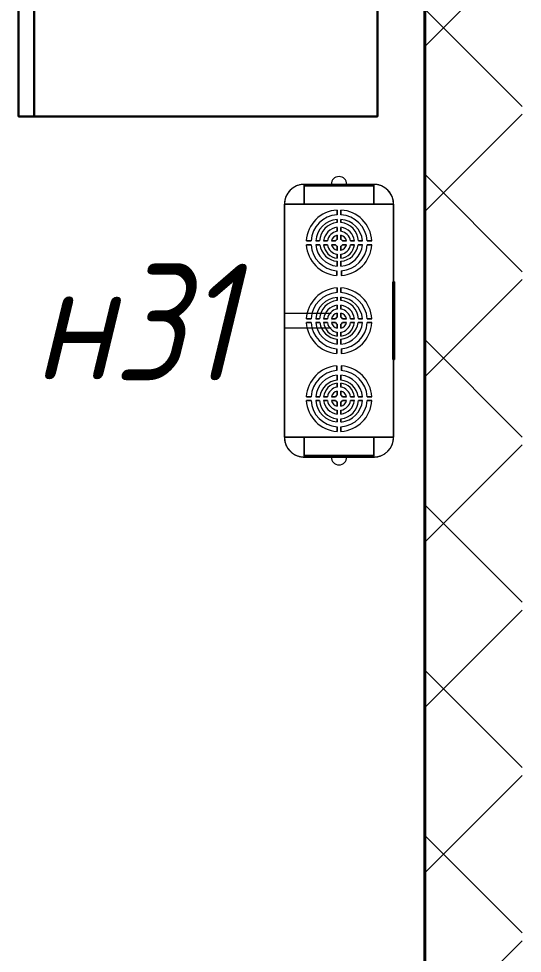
# Model space of a CAD drawing. Header units: millimetres. Extents: x -32954 to 151739, y -65671 to 56243.
# Drawn here: x -9454 to -8808, y -24951 to -23751 of the extents above; entities that cross this region are included whole.
import ezdxf

# ---------------------------------------------------------------- set-up
doc = ezdxf.new("R2010")
doc.units = ezdxf.units.MM
for name, color, linetype, lineweight in [('M-EQPM', 7, 'Continuous', 9), ('M-EQPM-IDEN', 7, 'Continuous', 9), ('Стены разрез', 7, 'Continuous', 40), ('ТХ_оборудование', 6, 'Continuous', 30)]:
    doc.layers.add(name, color=color, linetype=linetype, lineweight=lineweight)
doc.styles.add('GOST Common_I', font='GOST_Common Italic.ttf', dxfattribs={"width": 0.9, "height": 150})

# ---------------------------------------------------------------- blocks, each defined once
blk = doc.blocks.new('Н05-Н31_Бактерицидный облучатель_Дезар-3_5 - Н31_Дезар-5-8000921-О_ТХ_01')
at = {"layer": 'M-EQPM'}
for p, q in [((-44.6, 173), (-44.6, 175)), ((-44.6, 175), (-44.6, 149.6)), ((44.6, 175), (-44.6, 175)), ((44.6, 175), (-44.6, 175)), ((-44.6, 149.6), (-44.6, 175)), ((-44.6, 175), (-44.6, 173)), ((-44.6, 175), (44.6, 175)), ((-44.6, 149.6), (-44.6, 175)), ((-44.6, 175), (-44.6, 149.6)), ((-44.6, 173), (-44.6, 175)), ((-44.6, 175), (-44.6, 173)), ((44.6, 175), (-44.6, 175)), ((-44.6, 175), (44.6, 175)), ((-44.6, 173), (-44.6, 175)), ((-44.6, 175), (-44.6, 173)), ((-44.6, 149.6), (-44.6, 175)), ((-44.6, 175), (-44.6, 149.6)), ((-44.6, 149.6), (-44.6, 173)), ((44.6, 173), (-44.6, 173)), ((44.6, 173), (-44.6, 173)), ((-44.6, 173), (-44.6, 149.6)), ((-44.6, 173), (44.6, 173)), ((-44.6, 173), (44.6, 173)), ((44.6, 173), (-44.6, 173)), ((-44.6, 173), (44.6, 173)), ((-44.6, 173), (44.6, 173)), ((44.6, 173), (-44.6, 173)), ((-10, 175), (10, 175)), ((10, 175), (-10, 175)), ((-10, 175), (10, 175)), ((10, 175), (-10, 175)), ((-10, 175), (10, 175)), ((10, 175), (-10, 175)), ((44.6, 149.6), (44.6, 175)), ((44.6, 175), (44.6, 173)), ((44.6, 173), (44.6, 175)), ((44.6, 175), (44.6, 149.6)), ((44.6, 149.6), (44.6, 175)), ((44.6, 175), (44.6, 149.6)), ((44.6, 175), (44.6, 173)), ((44.6, 173), (44.6, 175)), ((44.6, 175), (44.6, 173)), ((44.6, 173), (44.6, 175)), ((44.6, 149.6), (44.6, 175)), ((44.6, 175), (44.6, 149.6)), ((44.6, 173), (44.6, 149.6)), ((44.6, 149.6), (44.6, 173)), ((-44.6, 149.6), (-70, 149.6)), ((-70, 149.6), (-44.6, 149.6)), ((-70, 149.6), (-70, -149.6)), ((-70, -149.6), (-70, 149.6)), ((-70, 149.6), (-70, -149.6)), ((70, 149.6), (-70, 149.6)), ((-70, 149.6), (-44.6, 149.6)), ((-70, 149.6), (-70, -149.6)), ((-44.6, 149.6), (-70, 149.6)), ((-70, 149.6), (-44.6, 149.6)), ((-44.6, 149.6), (-70, 149.6)), ((-70, 149.6), (70, 149.6)), ((-70, -149.6), (-70, 149.6)), ((44.6, 149.6), (-44.6, 149.6)), ((-44.6, 149.6), (44.6, 149.6)), ((44.6, 149.6), (-44.6, 149.6)), ((-44.6, 149.6), (44.6, 149.6)), ((-44.6, 149.6), (44.6, 149.6)), ((44.6, 149.6), (-44.6, 149.6)), ((44.6, 149.6), (70, 149.6)), ((70, 149.6), (44.6, 149.6)), ((44.6, 149.6), (70, 149.6)), ((44.6, 149.6), (70, 149.6)), ((70, 149.6), (44.6, 149.6)), ((70, 149.6), (44.6, 149.6)), ((70, -149.6), (70, 149.6)), ((70, 149.6), (70, -149.6)), ((70, -149.6), (70, 149.6)), ((70, 149.6), (70, -149.6)), ((70, -149.6), (70, 149.6)), ((-2.5, 142), (-2.5, 136)), ((-2.5, 136), (-2.5, 142)), ((-2.5, 136), (-2.5, 142)), ((-2.5, 142), (-2.5, 136)), ((2.5, 136), (2.5, 142)), ((2.5, 142), (2.5, 136)), ((2.5, 142), (2.5, 136)), ((2.5, 136), (2.5, 142)), ((-2.5, 130), (-2.5, 126)), ((-2.5, 126), (-2.5, 130)), ((-2.5, 126), (-2.5, 130)), ((-2.5, 130), (-2.5, 126)), ((2.5, 126), (2.5, 130)), ((2.5, 130), (2.5, 126)), ((2.5, 130), (2.5, 126)), ((2.5, 126), (2.5, 130)), ((-2.5, 119.8), (-2.5, 114.8)), ((-2.5, 114.8), (-2.5, 119.8)), ((-2.5, 114.8), (-2.5, 119.8)), ((-2.5, 119.8), (-2.5, 114.8)), ((-2.5, 109.7), (-2.5, 104.3)), ((-2.5, 104.3), (-2.5, 109.7)), ((-2.5, 104.3), (-2.5, 109.7)), ((-2.5, 109.7), (-2.5, 104.3)), ((2.5, 114.8), (2.5, 119.8)), ((2.5, 119.8), (2.5, 114.8)), ((2.5, 119.8), (2.5, 114.8)), ((2.5, 114.8), (2.5, 119.8)), ((2.5, 104.3), (2.5, 109.7)), ((2.5, 109.7), (2.5, 104.3)), ((2.5, 109.7), (2.5, 104.3)), ((2.5, 104.3), (2.5, 109.7)), ((-35.9, 102.5), (-41.9, 102.5)), ((-41.9, 102.5), (-35.9, 102.5)), ((-41.9, 102.5), (-35.9, 102.5)), ((-35.9, 102.5), (-41.9, 102.5)), ((-41.9, 97.5), (-35.9, 97.5)), ((-35.9, 97.5), (-41.9, 97.5)), ((-35.9, 97.5), (-41.9, 97.5)), ((-41.9, 97.5), (-35.9, 97.5)), ((-25, 102.5), (-29.9, 102.5)), ((-29.9, 102.5), (-25, 102.5)), ((-29.9, 102.5), (-25, 102.5)), ((-25, 102.5), (-29.9, 102.5)), ((-29.9, 97.5), (-24.7, 97.5)), ((-24.7, 97.5), (-29.9, 97.5)), ((-24.7, 97.5), (-29.9, 97.5)), ((-29.9, 97.5), (-24.7, 97.5)), ((-14.8, 102.5), (-19.8, 102.5)), ((-19.8, 102.5), (-14.8, 102.5)), ((-19.8, 102.5), (-14.8, 102.5)), ((-14.8, 102.5), (-19.8, 102.5)), ((-19.8, 97.5), (-14.8, 97.5)), ((-14.8, 97.5), (-19.8, 97.5)), ((-14.8, 97.5), (-19.8, 97.5)), ((-19.8, 97.5), (-14.8, 97.5)), ((-4.3, 102.5), (-9.7, 102.5)), ((-9.7, 102.5), (-4.3, 102.5)), ((-9.7, 102.5), (-4.3, 102.5)), ((-4.3, 102.5), (-9.7, 102.5)), ((-9.7, 97.5), (-4.3, 97.5)), ((-4.3, 97.5), (-9.7, 97.5)), ((-4.3, 97.5), (-9.7, 97.5)), ((-9.7, 97.5), (-4.3, 97.5)), ((9.7, 102.5), (4.3, 102.5)), ((4.3, 102.5), (9.7, 102.5)), ((4.3, 102.5), (9.7, 102.5)), ((9.7, 102.5), (4.3, 102.5)), ((4.3, 97.5), (9.7, 97.5)), ((9.7, 97.5), (4.3, 97.5)), ((9.7, 97.5), (4.3, 97.5)), ((4.3, 97.5), (9.7, 97.5)), ((19.8, 102.5), (14.8, 102.5)), ((14.8, 102.5), (19.8, 102.5)), ((14.8, 102.5), (19.8, 102.5)), ((19.8, 102.5), (14.8, 102.5)), ((14.8, 97.5), (19.8, 97.5)), ((19.8, 97.5), (14.8, 97.5)), ((19.8, 97.5), (14.8, 97.5)), ((14.8, 97.5), (19.8, 97.5)), ((24.7, 97.5), (30.1, 97.5)), ((30.1, 97.5), (24.7, 97.5)), ((30.1, 97.5), (24.7, 97.5)), ((24.7, 97.5), (30.1, 97.5)), ((30.1, 102.5), (25, 102.5)), ((25, 102.5), (30.1, 102.5)), ((25, 102.5), (30.1, 102.5)), ((30.1, 102.5), (25, 102.5)), ((42.1, 102.5), (36.1, 102.5)), ((36.1, 102.5), (42.1, 102.5)), ((36.1, 102.5), (42.1, 102.5)), ((42.1, 102.5), (36.1, 102.5)), ((36.1, 97.5), (42.1, 97.5)), ((42.1, 97.5), (36.1, 97.5)), ((42.1, 97.5), (36.1, 97.5)), ((36.1, 97.5), (42.1, 97.5)), ((-2.5, 95.7), (-2.5, 90.3)), ((-2.5, 90.3), (-2.5, 95.7)), ((-2.5, 90.3), (-2.5, 95.7)), ((-2.5, 95.7), (-2.5, 90.3)), ((-2.5, 85.2), (-2.5, 80.2)), ((-2.5, 80.2), (-2.5, 85.2)), ((-2.5, 80.2), (-2.5, 85.2)), ((-2.5, 85.2), (-2.5, 80.2)), ((2.5, 90.3), (2.5, 95.7)), ((2.5, 95.7), (2.5, 90.3)), ((2.5, 95.7), (2.5, 90.3)), ((2.5, 90.3), (2.5, 95.7)), ((2.5, 80.2), (2.5, 85.2)), ((2.5, 85.2), (2.5, 80.2)), ((2.5, 85.2), (2.5, 80.2)), ((2.5, 80.2), (2.5, 85.2)), ((-2.5, 76.3), (-2.5, 70)), ((-2.5, 70), (-2.5, 76.3)), ((-2.5, 70), (-2.5, 76.3)), ((-2.5, 76.3), (-2.5, 70)), ((2.5, 70), (2.5, 76.3)), ((2.5, 76.3), (2.5, 70)), ((2.5, 76.3), (2.5, 70)), ((2.5, 70), (2.5, 76.3)), ((-3, 64.1), (-3, 58)), ((-3, 58), (-3, 64.1)), ((-3, 58), (-3, 64.1)), ((-3, 64.1), (-3, 58)), ((3, 58), (3, 64)), ((3, 64), (3, 58)), ((3, 64), (3, 58)), ((3, 58), (3, 64)), ((71, 50), (69, 50)), ((69, 50), (69, -50)), ((69, -50), (69, 50)), ((71, 50), (71, -50)), ((71, -50), (71, 50)), ((-2.5, 42), (-2.5, 36)), ((-2.5, 36), (-2.5, 42)), ((-2.5, 36), (-2.5, 42)), ((-2.5, 42), (-2.5, 36)), ((2.5, 36), (2.5, 42)), ((2.5, 42), (2.5, 36)), ((2.5, 42), (2.5, 36)), ((2.5, 36), (2.5, 42)), ((-2.5, 30), (-2.5, 26)), ((-2.5, 26), (-2.5, 30)), ((-2.5, 26), (-2.5, 30)), ((-2.5, 30), (-2.5, 26)), ((2.5, 26), (2.5, 30)), ((2.5, 30), (2.5, 26)), ((2.5, 30), (2.5, 26)), ((2.5, 26), (2.5, 30)), ((-2.5, 19.8), (-2.5, 14.8)), ((-2.5, 14.8), (-2.5, 19.8)), ((-2.5, 14.8), (-2.5, 19.8)), ((-2.5, 19.8), (-2.5, 14.8)), ((2.5, 14.8), (2.5, 19.8)), ((2.5, 19.8), (2.5, 14.8)), ((2.5, 19.8), (2.5, 14.8)), ((2.5, 14.8), (2.5, 19.8)), ((69, 17.5), (69, -17.5)), ((69, -17.5), (69, 17.5)), ((71, 17.5), (69, 17.5)), ((69, 17.5), (71, 17.5)), ((69, 17.5), (69, -17.5)), ((69, -17.5), (69, 17.5)), ((71, 17.5), (69, 17.5)), ((69, 17.5), (71, 17.5)), ((71, 17.5), (71, -17.5)), ((71, -17.5), (71, 17.5)), ((71, 17.5), (71, -17.5)), ((71, -17.5), (71, 17.5)), ((-10, 9.3), (-70, 9.3)), ((-70, 0), (-70, 0)), ((-70, 0), (-70, 0)), ((-35.9, 2.5), (-41.9, 2.5)), ((-41.9, 2.5), (-35.9, 2.5)), ((-41.9, 2.5), (-35.9, 2.5)), ((-35.9, 2.5), (-41.9, 2.5)), ((-25, 2.5), (-29.9, 2.5)), ((-29.9, 2.5), (-25, 2.5)), ((-29.9, 2.5), (-25, 2.5)), ((-25, 2.5), (-29.9, 2.5)), ((-14.8, 2.5), (-19.8, 2.5)), ((-19.8, 2.5), (-14.8, 2.5)), ((-19.8, 2.5), (-14.8, 2.5)), ((-14.8, 2.5), (-19.8, 2.5)), ((-10, 0), (-10, 0)), ((-10, 0), (-10, 0)), ((-4.3, 2.5), (-9.7, 2.5)), ((-9.7, 2.5), (-4.3, 2.5)), ((-9.7, 2.5), (-4.3, 2.5)), ((-4.3, 2.5), (-9.7, 2.5)), ((-2.5, 9.7), (-2.5, 4.3)), ((-2.5, 4.3), (-2.5, 9.7)), ((-2.5, 4.3), (-2.5, 9.7)), ((-2.5, 9.7), (-2.5, 4.3)), ((2.5, 4.3), (2.5, 9.7)), ((2.5, 9.7), (2.5, 4.3)), ((2.5, 9.7), (2.5, 4.3)), ((2.5, 4.3), (2.5, 9.7)), ((9.7, 2.5), (4.3, 2.5)), ((4.3, 2.5), (9.7, 2.5)), ((4.3, 2.5), (9.7, 2.5)), ((9.7, 2.5), (4.3, 2.5)), ((19.8, 2.5), (14.8, 2.5)), ((14.8, 2.5), (19.8, 2.5)), ((14.8, 2.5), (19.8, 2.5)), ((19.8, 2.5), (14.8, 2.5)), ((30.1, 2.5), (25, 2.5)), ((25, 2.5), (30.1, 2.5)), ((25, 2.5), (30.1, 2.5)), ((30.1, 2.5), (25, 2.5)), ((42.1, 2.5), (36.1, 2.5)), ((36.1, 2.5), (42.1, 2.5)), ((36.1, 2.5), (42.1, 2.5)), ((42.1, 2.5), (36.1, 2.5)), ((-70, -9.3), (-10, -9.3)), ((-41.9, -2.5), (-35.9, -2.5)), ((-35.9, -2.5), (-41.9, -2.5)), ((-35.9, -2.5), (-41.9, -2.5)), ((-41.9, -2.5), (-35.9, -2.5)), ((-29.9, -2.5), (-24.7, -2.5)), ((-24.7, -2.5), (-29.9, -2.5)), ((-24.7, -2.5), (-29.9, -2.5)), ((-29.9, -2.5), (-24.7, -2.5)), ((-19.8, -2.5), (-14.8, -2.5)), ((-14.8, -2.5), (-19.8, -2.5)), ((-14.8, -2.5), (-19.8, -2.5)), ((-19.8, -2.5), (-14.8, -2.5)), ((-9.7, -2.5), (-4.3, -2.5)), ((-4.3, -2.5), (-9.7, -2.5)), ((-4.3, -2.5), (-9.7, -2.5)), ((-9.7, -2.5), (-4.3, -2.5)), ((-2.5, -4.3), (-2.5, -9.7)), ((-2.5, -9.7), (-2.5, -4.3)), ((-2.5, -9.7), (-2.5, -4.3)), ((-2.5, -4.3), (-2.5, -9.7)), ((2.5, -9.7), (2.5, -4.3)), ((2.5, -4.3), (2.5, -9.7)), ((2.5, -4.3), (2.5, -9.7)), ((2.5, -9.7), (2.5, -4.3)), ((4.3, -2.5), (9.7, -2.5)), ((9.7, -2.5), (4.3, -2.5)), ((9.7, -2.5), (4.3, -2.5)), ((4.3, -2.5), (9.7, -2.5)), ((14.8, -2.5), (19.8, -2.5)), ((19.8, -2.5), (14.8, -2.5)), ((19.8, -2.5), (14.8, -2.5)), ((14.8, -2.5), (19.8, -2.5)), ((24.7, -2.5), (30.1, -2.5)), ((30.1, -2.5), (24.7, -2.5)), ((30.1, -2.5), (24.7, -2.5)), ((24.7, -2.5), (30.1, -2.5)), ((36.1, -2.5), (42.1, -2.5)), ((42.1, -2.5), (36.1, -2.5)), ((42.1, -2.5), (36.1, -2.5)), ((36.1, -2.5), (42.1, -2.5)), ((-2.5, -14.8), (-2.5, -19.8)), ((-2.5, -19.8), (-2.5, -14.8)), ((-2.5, -19.8), (-2.5, -14.8)), ((-2.5, -14.8), (-2.5, -19.8)), ((-2.5, -23.7), (-2.5, -30)), ((-2.5, -30), (-2.5, -23.7)), ((-2.5, -30), (-2.5, -23.7)), ((-2.5, -23.7), (-2.5, -30)), ((2.5, -19.8), (2.5, -14.8)), ((2.5, -14.8), (2.5, -19.8)), ((2.5, -14.8), (2.5, -19.8)), ((2.5, -19.8), (2.5, -14.8)), ((2.5, -30), (2.5, -23.7)), ((2.5, -23.7), (2.5, -30)), ((2.5, -23.7), (2.5, -30)), ((2.5, -30), (2.5, -23.7)), ((69, -17.5), (71, -17.5)), ((69, -17.5), (71, -17.5)), ((69, -17.5), (71, -17.5)), ((69, -17.5), (71, -17.5)), ((-3, -35.9), (-3, -42)), ((-3, -42), (-3, -35.9)), ((-3, -42), (-3, -35.9)), ((-3, -35.9), (-3, -42)), ((3, -42), (3, -36)), ((3, -36), (3, -42)), ((3, -36), (3, -42)), ((3, -42), (3, -36)), ((-3, -58), (-3, -64.1)), ((-3, -64.1), (-3, -58)), ((-3, -64.1), (-3, -58)), ((-3, -58), (-3, -64.1)), ((3, -64), (3, -58)), ((3, -58), (3, -64)), ((3, -58), (3, -64)), ((3, -64), (3, -58)), ((69, -50), (71, -50)), ((-2.5, -70), (-2.5, -76.3)), ((-2.5, -76.3), (-2.5, -70)), ((-2.5, -76.3), (-2.5, -70)), ((-2.5, -70), (-2.5, -76.3)), ((2.5, -76.3), (2.5, -70)), ((2.5, -70), (2.5, -76.3)), ((2.5, -70), (2.5, -76.3)), ((2.5, -76.3), (2.5, -70)), ((-2.5, -80.2), (-2.5, -85.2)), ((-2.5, -85.2), (-2.5, -80.2)), ((-2.5, -85.2), (-2.5, -80.2)), ((-2.5, -80.2), (-2.5, -85.2)), ((2.5, -85.2), (2.5, -80.2)), ((2.5, -80.2), (2.5, -85.2)), ((2.5, -80.2), (2.5, -85.2)), ((2.5, -85.2), (2.5, -80.2)), ((-2.5, -90.3), (-2.5, -95.7)), ((-2.5, -95.7), (-2.5, -90.3)), ((-2.5, -95.7), (-2.5, -90.3)), ((-2.5, -90.3), (-2.5, -95.7)), ((2.5, -95.7), (2.5, -90.3)), ((2.5, -90.3), (2.5, -95.7)), ((2.5, -90.3), (2.5, -95.7)), ((2.5, -95.7), (2.5, -90.3)), ((-35.9, -97.5), (-41.9, -97.5)), ((-41.9, -97.5), (-35.9, -97.5)), ((-41.9, -97.5), (-35.9, -97.5)), ((-35.9, -97.5), (-41.9, -97.5)), ((-41.9, -102.5), (-35.9, -102.5)), ((-35.9, -102.5), (-41.9, -102.5)), ((-35.9, -102.5), (-41.9, -102.5)), ((-41.9, -102.5), (-35.9, -102.5)), ((-24.7, -97.5), (-29.9, -97.5)), ((-29.9, -97.5), (-24.7, -97.5)), ((-29.9, -97.5), (-24.7, -97.5)), ((-24.7, -97.5), (-29.9, -97.5)), ((-29.9, -102.5), (-25, -102.5)), ((-25, -102.5), (-29.9, -102.5)), ((-25, -102.5), (-29.9, -102.5)), ((-29.9, -102.5), (-25, -102.5)), ((-14.8, -97.5), (-19.8, -97.5)), ((-19.8, -97.5), (-14.8, -97.5)), ((-19.8, -97.5), (-14.8, -97.5)), ((-14.8, -97.5), (-19.8, -97.5)), ((-19.8, -102.5), (-14.8, -102.5)), ((-14.8, -102.5), (-19.8, -102.5)), ((-14.8, -102.5), (-19.8, -102.5)), ((-19.8, -102.5), (-14.8, -102.5)), ((-4.3, -97.5), (-9.7, -97.5)), ((-9.7, -97.5), (-4.3, -97.5)), ((-9.7, -97.5), (-4.3, -97.5)), ((-4.3, -97.5), (-9.7, -97.5)), ((-9.7, -102.5), (-4.3, -102.5)), ((-4.3, -102.5), (-9.7, -102.5)), ((-4.3, -102.5), (-9.7, -102.5)), ((-9.7, -102.5), (-4.3, -102.5)), ((-2.5, -104.3), (-2.5, -109.7)), ((-2.5, -109.7), (-2.5, -104.3)), ((-2.5, -109.7), (-2.5, -104.3)), ((-2.5, -104.3), (-2.5, -109.7)), ((2.5, -109.7), (2.5, -104.3)), ((2.5, -104.3), (2.5, -109.7)), ((2.5, -104.3), (2.5, -109.7)), ((2.5, -109.7), (2.5, -104.3)), ((9.7, -97.5), (4.3, -97.5)), ((4.3, -97.5), (9.7, -97.5)), ((4.3, -97.5), (9.7, -97.5)), ((9.7, -97.5), (4.3, -97.5)), ((4.3, -102.5), (9.7, -102.5)), ((9.7, -102.5), (4.3, -102.5)), ((9.7, -102.5), (4.3, -102.5)), ((4.3, -102.5), (9.7, -102.5)), ((19.8, -97.5), (14.8, -97.5)), ((14.8, -97.5), (19.8, -97.5)), ((14.8, -97.5), (19.8, -97.5)), ((19.8, -97.5), (14.8, -97.5)), ((14.8, -102.5), (19.8, -102.5)), ((19.8, -102.5), (14.8, -102.5)), ((19.8, -102.5), (14.8, -102.5)), ((14.8, -102.5), (19.8, -102.5)), ((30.1, -97.5), (24.7, -97.5)), ((24.7, -97.5), (30.1, -97.5)), ((24.7, -97.5), (30.1, -97.5)), ((30.1, -97.5), (24.7, -97.5)), ((25, -102.5), (30.1, -102.5)), ((30.1, -102.5), (25, -102.5)), ((30.1, -102.5), (25, -102.5)), ((25, -102.5), (30.1, -102.5)), ((42.1, -97.5), (36.1, -97.5)), ((36.1, -97.5), (42.1, -97.5)), ((36.1, -97.5), (42.1, -97.5)), ((42.1, -97.5), (36.1, -97.5)), ((36.1, -102.5), (42.1, -102.5)), ((42.1, -102.5), (36.1, -102.5)), ((42.1, -102.5), (36.1, -102.5)), ((36.1, -102.5), (42.1, -102.5)), ((-2.5, -114.8), (-2.5, -119.8)), ((-2.5, -119.8), (-2.5, -114.8)), ((-2.5, -119.8), (-2.5, -114.8)), ((-2.5, -114.8), (-2.5, -119.8)), ((2.5, -119.8), (2.5, -114.8)), ((2.5, -114.8), (2.5, -119.8)), ((2.5, -114.8), (2.5, -119.8)), ((2.5, -119.8), (2.5, -114.8)), ((-2.5, -126), (-2.5, -130)), ((-2.5, -130), (-2.5, -126)), ((-2.5, -130), (-2.5, -126)), ((-2.5, -126), (-2.5, -130)), ((2.5, -130), (2.5, -126)), ((2.5, -126), (2.5, -130)), ((2.5, -126), (2.5, -130)), ((2.5, -130), (2.5, -126)), ((-2.5, -136), (-2.5, -142)), ((-2.5, -142), (-2.5, -136)), ((-2.5, -142), (-2.5, -136)), ((-2.5, -136), (-2.5, -142)), ((2.5, -142), (2.5, -136)), ((2.5, -136), (2.5, -142)), ((2.5, -136), (2.5, -142)), ((2.5, -142), (2.5, -136)), ((-44.6, -149.6), (-70, -149.6)), ((-70, -149.6), (-44.6, -149.6)), ((-44.6, -149.6), (-70, -149.6)), ((-70, -149.6), (70, -149.6)), ((70, -149.6), (-70, -149.6)), ((-70, -149.6), (-44.6, -149.6)), ((-44.6, -149.6), (-70, -149.6)), ((-70, -149.6), (-44.6, -149.6)), ((-44.6, -149.6), (-44.6, -173)), ((-44.6, -175), (-44.6, -149.6)), ((44.6, -149.6), (-44.6, -149.6)), ((-44.6, -149.6), (44.6, -149.6)), ((-44.6, -149.6), (-44.6, -175)), ((-44.6, -175), (-44.6, -149.6)), ((-44.6, -149.6), (-44.6, -175)), ((-44.6, -173), (-44.6, -149.6)), ((44.6, -149.6), (-44.6, -149.6)), ((-44.6, -149.6), (44.6, -149.6)), ((44.6, -149.6), (-44.6, -149.6)), ((-44.6, -149.6), (44.6, -149.6)), ((-44.6, -149.6), (-44.6, -175)), ((-44.6, -175), (-44.6, -149.6)), ((44.6, -149.6), (44.6, -175)), ((44.6, -173), (44.6, -149.6)), ((44.6, -149.6), (70, -149.6)), ((70, -149.6), (44.6, -149.6)), ((44.6, -149.6), (44.6, -175)), ((44.6, -175), (44.6, -149.6)), ((44.6, -149.6), (44.6, -173)), ((44.6, -175), (44.6, -149.6)), ((70, -149.6), (44.6, -149.6)), ((44.6, -149.6), (70, -149.6)), ((44.6, -149.6), (70, -149.6)), ((70, -149.6), (44.6, -149.6)), ((44.6, -149.6), (44.6, -175)), ((44.6, -175), (44.6, -149.6)), ((-44.6, -173), (-44.6, -175)), ((44.6, -173), (-44.6, -173)), ((44.6, -173), (-44.6, -173)), ((-44.6, -175), (-44.6, -173)), ((-44.6, -173), (44.6, -173)), ((-44.6, -173), (44.6, -173)), ((-44.6, -175), (-44.6, -173)), ((-44.6, -173), (44.6, -173)), ((44.6, -173), (-44.6, -173)), ((-44.6, -173), (-44.6, -175)), ((44.6, -173), (-44.6, -173)), ((-44.6, -175), (-44.6, -173)), ((-44.6, -173), (44.6, -173)), ((-44.6, -173), (-44.6, -175)), ((-44.6, -175), (44.6, -175)), ((44.6, -175), (-44.6, -175)), ((-44.6, -175), (44.6, -175)), ((-44.6, -175), (44.6, -175)), ((44.6, -175), (-44.6, -175)), ((10, -175), (-10, -175)), ((-10, -175), (10, -175)), ((10, -175), (-10, -175)), ((-10, -175), (10, -175)), ((10, -175), (-10, -175)), ((-10, -175), (10, -175)), ((44.6, -175), (44.6, -173)), ((44.6, -173), (44.6, -175)), ((44.6, -173), (44.6, -175)), ((44.6, -175), (44.6, -173)), ((44.6, -173), (44.6, -175)), ((44.6, -175), (44.6, -173))]:
    blk.add_line(p, q, dxfattribs=at)
at = {"layer": 'M-EQPM', "flags": 128}
for points in [[(-44.6, 175), (-45.6, 175), (-46.6, 174.9), (-47.6, 174.8), (-48.6, 174.7), (-49.6, 174.5), (-50.6, 174.3), (-51.6, 174), (-52.6, 173.7), (-53.5, 173.4), (-54.5, 173), (-55.4, 172.6), (-56.3, 172.1), (-57.2, 171.6), (-58.1, 171.1), (-58.9, 170.6), (-59.8, 170), (-60.6, 169.3), (-61.3, 168.7), (-62.1, 168), (-62.8, 167.3), (-63.5, 166.5), (-64.2, 165.8), (-64.8, 165), (-65.4, 164.2), (-66, 163.3), (-66.5, 162.4), (-67, 161.6), (-67.5, 160.7), (-67.9, 159.7), (-68.3, 158.8), (-68.6, 157.8), (-68.9, 156.9), (-69.2, 155.9), (-69.4, 154.9), (-69.6, 153.9), (-69.8, 152.9), (-69.9, 151.9), (-70, 150.9), (-70, 149.8), (-70, 149.6)], [(70, 149.6), (70, 150.6), (69.9, 151.6), (69.8, 152.6), (69.7, 153.6), (69.5, 154.6), (69.3, 155.6), (69, 156.6), (68.7, 157.6), (68.4, 158.5), (68, 159.5), (67.6, 160.4), (67.1, 161.3), (66.6, 162.2), (66.1, 163.1), (65.6, 163.9), (65, 164.8), (64.3, 165.6), (63.7, 166.3), (63, 167.1), (62.3, 167.8), (61.5, 168.5), (60.8, 169.2), (60, 169.8), (59.2, 170.4), (58.3, 171), (57.4, 171.5), (56.6, 172), (55.7, 172.5), (54.7, 172.9), (53.8, 173.3), (52.8, 173.6), (51.9, 173.9), (50.9, 174.2), (49.9, 174.4), (48.9, 174.6), (47.9, 174.8), (46.9, 174.9), (45.9, 175), (44.8, 175), (44.6, 175)], [(-70, -149.6), (-70, -150.6), (-69.9, -151.6), (-69.8, -152.6), (-69.7, -153.6), (-69.5, -154.6), (-69.3, -155.6), (-69, -156.6), (-68.7, -157.6), (-68.4, -158.5), (-68, -159.5), (-67.6, -160.4), (-67.1, -161.3), (-66.6, -162.2), (-66.1, -163.1), (-65.6, -163.9), (-65, -164.8), (-64.3, -165.6), (-63.7, -166.3), (-63, -167.1), (-62.3, -167.8), (-61.5, -168.5), (-60.8, -169.2), (-60, -169.8), (-59.2, -170.4), (-58.3, -171), (-57.4, -171.5), (-56.6, -172), (-55.7, -172.5), (-54.7, -172.9), (-53.8, -173.3), (-52.8, -173.6), (-51.9, -173.9), (-50.9, -174.2), (-49.9, -174.4), (-48.9, -174.6), (-47.9, -174.8), (-46.9, -174.9), (-45.9, -175), (-44.8, -175), (-44.6, -175)], [(44.6, -175), (45.6, -175), (46.6, -174.9), (47.6, -174.8), (48.6, -174.7), (49.6, -174.5), (50.6, -174.3), (51.6, -174), (52.6, -173.7), (53.5, -173.4), (54.5, -173), (55.4, -172.6), (56.3, -172.1), (57.2, -171.6), (58.1, -171.1), (58.9, -170.6), (59.8, -170), (60.6, -169.3), (61.3, -168.7), (62.1, -168), (62.8, -167.3), (63.5, -166.5), (64.2, -165.8), (64.8, -165), (65.4, -164.2), (66, -163.3), (66.5, -162.4), (67, -161.6), (67.5, -160.7), (67.9, -159.7), (68.3, -158.8), (68.6, -157.8), (68.9, -156.9), (69.2, -155.9), (69.4, -154.9), (69.6, -153.9), (69.8, -152.9), (69.9, -151.9), (70, -150.9), (70, -149.8), (70, -149.6)]]:
    blk.add_lwpolyline(points, dxfattribs=at)
at = {"layer": 'M-EQPM'}
for centre, radius, start, end in [((0, 175), 10, 360, 180), ((0, 175), 10, 0, 180), ((0, 175), 10, 360, 180), ((0, 175), 10, 0, 180), ((0, 175), 10, 360, 180), ((0, 175), 10, 360, 180), ((-44.6, 149.6), 25.4, 90, 180), ((-44.6, 149.6), 25.4, 90, 180), ((-44.6, 149.6), 25.4, 90, 180), ((-44.6, 149.6), 25.4, 90, 180), ((44.6, 149.6), 25.4, 0, 90), ((44.6, 149.6), 25.4, 360, 90), ((44.6, 149.6), 25.4, 0, 90), ((44.6, 149.6), 25.4, 360, 90), ((0.1, 100), 42.1, 93.5613, 176.5863), ((0.1, 100), 42.1, 93.5613, 176.5863), ((0.1, 100), 42.1, 93.5613, 176.5863), ((0.1, 100), 42.1, 93.5613, 176.5863), ((0.1, 100), 36.1, 94.1546, 176.0176), ((0.1, 100), 36.1, 94.1546, 176.0176), ((0.1, 100), 36.1, 94.1546, 176.0176), ((0.1, 100), 36.1, 94.1546, 176.0176), ((0.1, 100), 42.1, 3.4137, 86.7479), ((0.1, 100), 42.1, 3.4137, 86.7479), ((0.1, 100), 42.1, 3.4137, 86.7479), ((0.1, 100), 42.1, 3.4137, 86.7479), ((0.1, 100), 36.1, 3.9824, 86.2063), ((0.1, 100), 36.1, 3.9824, 86.2063), ((0.1, 100), 36.1, 3.9824, 86.2063), ((0.1, 100), 36.1, 3.9824, 86.2063), ((0.1, 100), 30.1, 94.9855, 175.2214), ((0.1, 100), 30.1, 94.9855, 175.2214), ((0.1, 100), 30.1, 94.9855, 175.2214), ((0.1, 100), 30.1, 94.9855, 175.2214), ((0, 101.1), 25, 95.7391, 176.8404), ((0, 101.1), 25, 95.7391, 176.8404), ((0, 101.1), 25, 95.7391, 176.8404), ((0, 101.1), 25, 95.7391, 176.8404), ((0.1, 100), 30.1, 4.7786, 85.4479), ((0.1, 100), 30.1, 4.7786, 85.4479), ((0.1, 100), 30.1, 4.7786, 85.4479), ((0.1, 100), 30.1, 4.7786, 85.4479), ((0, 101.1), 25, 3.1596, 84.2609), ((0, 101.1), 25, 3.1596, 84.2609), ((0, 101.1), 25, 3.1596, 84.2609), ((0, 101.1), 25, 3.1596, 84.2609), ((0, 100), 20, 97.1808, 172.8192), ((0, 100), 20, 97.1808, 172.8192), ((0, 100), 20, 97.1808, 172.8192), ((0, 100), 20, 97.1808, 172.8192), ((0, 100), 15, 99.5941, 170.4059), ((0, 100), 15, 99.5941, 170.4059), ((0, 100), 15, 99.5941, 170.4059), ((0, 100), 15, 99.5941, 170.4059), ((0, 100), 10, 104.4778, 165.527), ((0, 100), 10, 104.4778, 165.527), ((0, 100), 10, 104.4778, 165.527), ((0, 100), 10, 104.4778, 165.527), ((0, 100), 20, 7.1808, 82.8192), ((0, 100), 20, 7.1808, 82.8192), ((0, 100), 20, 7.1808, 82.8192), ((0, 100), 20, 7.1808, 82.8192), ((0, 100), 15, 9.5941, 80.4059), ((0, 100), 15, 9.5941, 80.4059), ((0, 100), 15, 9.5941, 80.4059), ((0, 100), 15, 9.5941, 80.4059), ((0, 100), 10, 14.473, 75.5222), ((0, 100), 10, 14.473, 75.5222), ((0, 100), 10, 14.473, 75.5222), ((0, 100), 10, 14.473, 75.5222), ((0.1, 100), 42.1, 183.3997, 265.7268), ((0.1, 100), 42.1, 183.3997, 265.7268), ((0.1, 100), 42.1, 183.3997, 265.7268), ((0.1, 100), 42.1, 183.3997, 265.7268), ((0.1, 100), 36.1, 183.9661, 265.0144), ((0.1, 100), 36.1, 183.9661, 265.0144), ((0.1, 100), 36.1, 183.9661, 265.0144), ((0.1, 100), 36.1, 183.9661, 265.0144), ((0.1, 100), 30.1, 184.7591, 265.0144), ((0.1, 100), 30.1, 184.7591, 265.0144), ((0.1, 100), 30.1, 184.7591, 265.0144), ((0.1, 100), 30.1, 184.7591, 265.0144), ((0, 101.1), 25, 188.3307, 264.2606), ((0, 101.1), 25, 188.3307, 264.2606), ((0, 101.1), 25, 188.3307, 264.2606), ((0, 101.1), 25, 188.3307, 264.2606), ((0, 100), 20, 187.1808, 262.8192), ((0, 100), 20, 187.1808, 262.8192), ((0, 100), 20, 187.1808, 262.8192), ((0, 100), 20, 187.1808, 262.8192), ((0, 100), 15, 189.5941, 260.4059), ((0, 100), 15, 189.5941, 260.4059), ((0, 100), 15, 189.5941, 260.4059), ((0, 100), 15, 189.5941, 260.4059), ((0, 100), 10, 194.4775, 255.5225), ((0, 100), 10, 194.4775, 255.5225), ((0, 100), 10, 194.4775, 255.5225), ((0, 100), 10, 194.4775, 255.5225), ((0, 100), 5, 120.0027, 150.008), ((0, 100), 5, 120.0027, 150.008), ((0, 100), 5, 120.0027, 150.008), ((0, 100), 5, 120.0027, 150.008), ((0, 100), 5, 210, 240), ((0, 100), 5, 210, 240), ((0, 100), 5, 210, 240), ((0, 100), 5, 210, 240), ((0, 100), 5, 29.992, 59.9973), ((0, 100), 5, 29.992, 59.9973), ((0, 100), 5, 29.992, 59.9973), ((0, 100), 5, 29.992, 59.9973), ((0, 101.1), 25, 275.7394, 351.6693), ((0.1, 100), 30.1, 274.5523, 355.2409), ((0, 100), 20, 277.1808, 352.8192), ((0, 100), 15, 279.5941, 350.4059), ((0, 100), 10, 284.4775, 345.5225), ((0, 100), 5, 300, 330), ((0.1, 100), 30.1, 274.5523, 355.2409), ((0, 101.1), 25, 275.7394, 351.6693), ((0, 100), 15, 279.5941, 350.4059), ((0, 100), 20, 277.1808, 352.8192), ((0, 100), 5, 300, 330), ((0, 100), 10, 284.4775, 345.5225), ((0.1, 100), 30.1, 274.5523, 355.2409), ((0, 101.1), 25, 275.7394, 351.6693), ((0, 100), 15, 279.5941, 350.4059), ((0, 100), 20, 277.1808, 352.8192), ((0, 100), 10, 284.4775, 345.5225), ((0, 100), 5, 300, 330), ((0, 101.1), 25, 275.7394, 351.6693), ((0.1, 100), 30.1, 274.5523, 355.2409), ((0, 100), 20, 277.1808, 352.8192), ((0, 100), 15, 279.5941, 350.4059), ((0, 100), 10, 284.4775, 345.5225), ((0, 100), 5, 300, 330), ((0.1, 100), 36.1, 274.5523, 356.0339), ((0.1, 100), 42.1, 273.902, 356.6003), ((0.1, 100), 42.1, 273.902, 356.6003), ((0.1, 100), 36.1, 274.5523, 356.0339), ((0.1, 100), 42.1, 273.902, 356.6003), ((0.1, 100), 36.1, 274.5523, 356.0339), ((0.1, 100), 36.1, 274.5523, 356.0339), ((0.1, 100), 42.1, 273.902, 356.6003), ((0.1, 0), 42.1, 93.5613, 176.5863), ((0.1, 0), 42.1, 93.5613, 176.5863), ((0.1, 0), 42.1, 93.5613, 176.5863), ((0.1, 0), 42.1, 93.5613, 176.5863), ((0.1, 0), 42.1, 3.4137, 86.7479), ((0.1, 0), 42.1, 3.4137, 86.7479), ((0.1, 0), 42.1, 3.4137, 86.7479), ((0.1, 0), 42.1, 3.4137, 86.7479), ((0.1, 0), 36.1, 3.9824, 86.2063), ((0.1, 0), 36.1, 3.9824, 86.2063), ((0.1, 0), 36.1, 3.9824, 86.2063), ((0.1, 0), 36.1, 3.9824, 86.2063), ((0.1, 0), 36.1, 94.1546, 176.0176), ((0.1, 0), 36.1, 94.1546, 176.0176), ((0.1, 0), 36.1, 94.1546, 176.0176), ((0.1, 0), 36.1, 94.1546, 176.0176), ((0.1, 0), 30.1, 94.9855, 175.2214), ((0.1, 0), 30.1, 94.9855, 175.2214), ((0.1, 0), 30.1, 94.9855, 175.2214), ((0.1, 0), 30.1, 94.9855, 175.2214), ((0, 1.1), 25, 95.7391, 176.8404), ((0, 1.1), 25, 95.7391, 176.8404), ((0, 1.1), 25, 95.7391, 176.8404), ((0, 1.1), 25, 95.7391, 176.8404), ((0.1, 0), 30.1, 4.7786, 85.4479), ((0.1, 0), 30.1, 4.7786, 85.4479), ((0.1, 0), 30.1, 4.7786, 85.4479), ((0.1, 0), 30.1, 4.7786, 85.4479), ((0, 1.1), 25, 3.1596, 84.2609), ((0, 1.1), 25, 3.1596, 84.2609), ((0, 1.1), 25, 3.1596, 84.2609), ((0, 1.1), 25, 3.1596, 84.2609), ((0, 0), 20, 97.1808, 172.8192), ((0, 0), 20, 97.1808, 172.8192), ((0, 0), 20, 97.1808, 172.8192), ((0, 0), 20, 97.1808, 172.8192), ((0, 0), 15, 99.5941, 170.4059), ((0, 0), 15, 99.5941, 170.4059), ((0, 0), 15, 99.5941, 170.4059), ((0, 0), 15, 99.5941, 170.4059), ((0, 0), 20, 7.1808, 82.8192), ((0, 0), 20, 7.1808, 82.8192), ((0, 0), 20, 7.1808, 82.8192), ((0, 0), 20, 7.1808, 82.8192), ((0, 0), 15, 9.5941, 80.4059), ((0, 0), 15, 9.5941, 80.4059), ((0, 0), 15, 9.5941, 80.4059), ((0, 0), 15, 9.5941, 80.4059), ((0, 0), 10, 104.4778, 165.527), ((0, 0), 10, 104.4778, 165.527), ((0, 0), 10, 104.4778, 165.527), ((0, 0), 10, 104.4778, 165.527), ((0, 0), 5, 120.0027, 150.008), ((0, 0), 5, 120.0027, 150.008), ((0, 0), 5, 120.0027, 150.008), ((0, 0), 5, 120.0027, 150.008), ((0, 0), 10, 14.473, 75.5222), ((0, 0), 10, 14.473, 75.5222), ((0, 0), 10, 14.473, 75.5222), ((0, 0), 10, 14.473, 75.5222), ((0, 0), 5, 29.992, 59.9973), ((0, 0), 5, 29.992, 59.9973), ((0, 0), 5, 29.992, 59.9973), ((0, 0), 5, 29.992, 59.9973), ((0.1, 0), 42.1, 183.3997, 265.7268), ((0.1, 0), 42.1, 183.3997, 265.7268), ((0.1, 0), 42.1, 183.3997, 265.7268), ((0.1, 0), 42.1, 183.3997, 265.7268), ((0.1, 0), 36.1, 183.9661, 265.0144), ((0.1, 0), 36.1, 183.9661, 265.0144), ((0.1, 0), 36.1, 183.9661, 265.0144), ((0.1, 0), 36.1, 183.9661, 265.0144), ((0.1, 0), 30.1, 184.7591, 265.0144), ((0.1, 0), 30.1, 184.7591, 265.0144), ((0.1, 0), 30.1, 184.7591, 265.0144), ((0.1, 0), 30.1, 184.7591, 265.0144), ((0, 1.1), 25, 188.3307, 264.2606), ((0, 1.1), 25, 188.3307, 264.2606), ((0, 1.1), 25, 188.3307, 264.2606), ((0, 1.1), 25, 188.3307, 264.2606), ((0, 0), 20, 187.1808, 262.8192), ((0, 0), 20, 187.1808, 262.8192), ((0, 0), 20, 187.1808, 262.8192), ((0, 0), 20, 187.1808, 262.8192), ((0, 0), 15, 189.5941, 260.4059), ((0, 0), 15, 189.5941, 260.4059), ((0, 0), 15, 189.5941, 260.4059), ((0, 0), 15, 189.5941, 260.4059), ((0, 0), 10, 194.4775, 255.5225), ((0, 0), 10, 194.4775, 255.5225), ((0, 0), 10, 194.4775, 255.5225), ((0, 0), 10, 194.4775, 255.5225), ((0, 0), 5, 210, 240), ((0, 0), 5, 210, 240), ((0, 0), 5, 210, 240), ((0, 0), 5, 210, 240), ((0, 1.1), 25, 275.7394, 351.6693), ((0.1, 0), 30.1, 274.5523, 355.2409), ((0, 0), 20, 277.1808, 352.8192), ((0, 0), 15, 279.5941, 350.4059), ((0, 0), 10, 284.4775, 345.5225), ((0, 0), 5, 300, 330), ((0.1, 0), 30.1, 274.5523, 355.2409), ((0, 1.1), 25, 275.7394, 351.6693), ((0, 0), 15, 279.5941, 350.4059), ((0, 0), 20, 277.1808, 352.8192), ((0, 0), 5, 300, 330), ((0, 0), 10, 284.4775, 345.5225), ((0.1, 0), 30.1, 274.5523, 355.2409), ((0, 1.1), 25, 275.7394, 351.6693), ((0, 0), 15, 279.5941, 350.4059), ((0, 0), 20, 277.1808, 352.8192), ((0, 0), 10, 284.4775, 345.5225), ((0, 0), 5, 300, 330), ((0, 1.1), 25, 275.7394, 351.6693), ((0.1, 0), 30.1, 274.5523, 355.2409), ((0, 0), 20, 277.1808, 352.8192), ((0, 0), 15, 279.5941, 350.4059), ((0, 0), 10, 284.4775, 345.5225), ((0, 0), 5, 300, 330), ((0.1, 0), 36.1, 274.5523, 356.0339), ((0.1, 0), 42.1, 273.902, 356.6003), ((0.1, 0), 42.1, 273.902, 356.6003), ((0.1, 0), 36.1, 274.5523, 356.0339), ((0.1, 0), 42.1, 273.902, 356.6003), ((0.1, 0), 36.1, 274.5523, 356.0339), ((0.1, 0), 36.1, 274.5523, 356.0339), ((0.1, 0), 42.1, 273.902, 356.6003), ((0.1, -100), 42.1, 94.2732, 176.6003), ((0.1, -100), 42.1, 94.2732, 176.6003), ((0.1, -100), 42.1, 94.2732, 176.6003), ((0.1, -100), 42.1, 94.2732, 176.6003), ((0.1, -100), 42.1, 3.3997, 86.098), ((0.1, -100), 42.1, 3.3997, 86.098), ((0.1, -100), 42.1, 3.3997, 86.098), ((0.1, -100), 42.1, 3.3997, 86.098), ((0.1, -100), 36.1, 94.9856, 176.0339), ((0.1, -100), 36.1, 94.9856, 176.0339), ((0.1, -100), 36.1, 94.9856, 176.0339), ((0.1, -100), 36.1, 94.9856, 176.0339), ((0.1, -100), 30.1, 94.9856, 175.2409), ((0.1, -100), 30.1, 94.9856, 175.2409), ((0.1, -100), 30.1, 94.9856, 175.2409), ((0.1, -100), 30.1, 94.9856, 175.2409), ((0.1, -100), 30.1, 4.7591, 85.4477), ((0.1, -100), 30.1, 4.7591, 85.4477), ((0.1, -100), 30.1, 4.7591, 85.4477), ((0.1, -100), 30.1, 4.7591, 85.4477), ((0.1, -100), 36.1, 3.9661, 85.4477), ((0.1, -100), 36.1, 3.9661, 85.4477), ((0.1, -100), 36.1, 3.9661, 85.4477), ((0.1, -100), 36.1, 3.9661, 85.4477), ((0, -101.1), 25, 95.7394, 171.6693), ((0, -101.1), 25, 95.7394, 171.6693), ((0, -101.1), 25, 95.7394, 171.6693), ((0, -101.1), 25, 95.7394, 171.6693), ((0, -100), 20, 97.1808, 172.8192), ((0, -100), 20, 97.1808, 172.8192), ((0, -100), 20, 97.1808, 172.8192), ((0, -100), 20, 97.1808, 172.8192), ((0, -101.1), 25, 8.3307, 84.2606), ((0, -101.1), 25, 8.3307, 84.2606), ((0, -101.1), 25, 8.3307, 84.2606), ((0, -101.1), 25, 8.3307, 84.2606), ((0, -100), 20, 7.1808, 82.8192), ((0, -100), 20, 7.1808, 82.8192), ((0, -100), 20, 7.1808, 82.8192), ((0, -100), 20, 7.1808, 82.8192), ((0, -100), 15, 99.5941, 170.4059), ((0, -100), 15, 99.5941, 170.4059), ((0, -100), 15, 99.5941, 170.4059), ((0, -100), 15, 99.5941, 170.4059), ((0, -100), 10, 104.4775, 165.5225), ((0, -100), 10, 104.4775, 165.5225), ((0, -100), 10, 104.4775, 165.5225), ((0, -100), 10, 104.4775, 165.5225), ((0, -100), 5, 120, 150), ((0, -100), 5, 120, 150), ((0, -100), 5, 120, 150), ((0, -100), 5, 120, 150), ((0, -100), 15, 9.5941, 80.4059), ((0, -100), 15, 9.5941, 80.4059), ((0, -100), 15, 9.5941, 80.4059), ((0, -100), 15, 9.5941, 80.4059), ((0, -100), 10, 14.4775, 75.5225), ((0, -100), 10, 14.4775, 75.5225), ((0, -100), 10, 14.4775, 75.5225), ((0, -100), 10, 14.4775, 75.5225), ((0, -100), 5, 30, 60), ((0, -100), 5, 30, 60), ((0, -100), 5, 30, 60), ((0, -100), 5, 30, 60), ((0.1, -100), 42.1, 183.4137, 266.4387), ((0.1, -100), 42.1, 183.4137, 266.4387), ((0.1, -100), 42.1, 183.4137, 266.4387), ((0.1, -100), 42.1, 183.4137, 266.4387), ((0.1, -100), 36.1, 183.9823, 265.8454), ((0.1, -100), 36.1, 183.9823, 265.8454), ((0.1, -100), 36.1, 183.9824, 265.8454), ((0.1, -100), 36.1, 183.9824, 265.8454), ((0.1, -100), 30.1, 184.7786, 265.0145), ((0.1, -100), 30.1, 184.7786, 265.0145), ((0.1, -100), 30.1, 184.7786, 265.0145), ((0.1, -100), 30.1, 184.7786, 265.0145), ((0, -101.1), 25, 183.1596, 264.2609), ((0, -101.1), 25, 183.1596, 264.2609), ((0, -101.1), 25, 183.1596, 264.2609), ((0, -101.1), 25, 183.1596, 264.2609), ((0, -100), 20, 187.1808, 262.8192), ((0, -100), 20, 187.1808, 262.8192), ((0, -100), 20, 187.1808, 262.8192), ((0, -100), 20, 187.1808, 262.8192), ((0, -100), 15, 189.5941, 260.4059), ((0, -100), 15, 189.5941, 260.4059), ((0, -100), 15, 189.5941, 260.4059), ((0, -100), 15, 189.5941, 260.4059), ((0, -100), 10, 194.473, 255.5222), ((0, -100), 10, 194.473, 255.5222), ((0, -100), 10, 194.473, 255.5222), ((0, -100), 10, 194.473, 255.5222), ((0, -100), 5, 209.992, 239.9973), ((0, -100), 5, 209.992, 239.9973), ((0, -100), 5, 209.992, 239.9973), ((0, -100), 5, 209.992, 239.9973), ((0.1, -100), 30.1, 274.5521, 355.2214), ((0, -101.1), 25, 275.7391, 356.8404), ((0, -100), 20, 277.1808, 352.8192), ((0, -100), 15, 279.5941, 350.4059), ((0, -100), 5, 300.0027, 330.008), ((0, -100), 10, 284.4778, 345.527), ((0.1, -100), 42.1, 273.2521, 356.5863), ((0.1, -100), 36.1, 273.7937, 356.0176), ((0.1, -100), 30.1, 274.5521, 355.2214), ((0, -101.1), 25, 275.7391, 356.8404), ((0, -100), 15, 279.5941, 350.4059), ((0, -100), 20, 277.1808, 352.8192), ((0, -100), 10, 284.4778, 345.527), ((0, -100), 5, 300.0027, 330.008), ((0.1, -100), 36.1, 273.7937, 356.0176), ((0.1, -100), 42.1, 273.2521, 356.5863), ((0.1, -100), 30.1, 274.5521, 355.2214), ((0, -101.1), 25, 275.7391, 356.8404), ((0, -100), 15, 279.5941, 350.4059), ((0, -100), 20, 277.1808, 352.8192), ((0, -100), 10, 284.4778, 345.527), ((0, -100), 5, 300.0027, 330.008), ((0.1, -100), 36.1, 273.7937, 356.0176), ((0.1, -100), 42.1, 273.2521, 356.5863), ((0, -101.1), 25, 275.7391, 356.8404), ((0.1, -100), 30.1, 274.5521, 355.2214), ((0, -100), 20, 277.1808, 352.8192), ((0, -100), 15, 279.5941, 350.4059), ((0, -100), 5, 300.0027, 330.008), ((0, -100), 10, 284.4778, 345.527), ((0.1, -100), 42.1, 273.2521, 356.5863), ((0.1, -100), 36.1, 273.7937, 356.0176), ((-44.6, -149.6), 25.4, 180, 270), ((-44.6, -149.6), 25.4, 180, 270), ((-44.6, -149.6), 25.4, 180, 270), ((-44.6, -149.6), 25.4, 180, 270), ((44.6, -149.6), 25.4, 270, 0), ((44.6, -149.6), 25.4, 270, 360), ((44.6, -149.6), 25.4, 270, 360), ((44.6, -149.6), 25.4, 270, 360), ((0, -175), 10, 180, 360), ((0, -175), 10, 180, 360), ((0, -175), 10, 180, 360), ((0, -175), 10, 180, 360), ((0, -175), 10, 180, 360), ((0, -175), 10, 180, 360)]:
    blk.add_arc(centre, radius, start, end, dxfattribs=at)
blk = doc.blocks.new('Шкаф для медикаментов м52')
at = {"layer": 'ТХ_оборудование'}
blk.add_line((31280.9, 435618.8), (31280.9, 435138.8), dxfattribs=at)
blk.add_lwpolyline([(31300.9, 435138.8), (31300.9, 435618.8), (30840.9, 435618.8), (30840.9, 435138.8)], close=True, dxfattribs=at)

msp = doc.modelspace()

# ---------------------------------------------------------------- hatches: boundary and pattern name
at = {"layer": 'Стены разрез', "lineweight": 9}
h = msp.add_hatch(dxfattribs=at)
h.set_pattern_fill('FP_1', color=256, style=0, pattern_type=2)
h.set_pattern_definition([(45, (-4e-12, -22914.43), (-106.066, 106.066), []), (135, (-4e-12, -22914.43), (-106.066, -106.066), [])])
h.paths.add_polyline_path([(-8808.4, -26284.4), (-8808.4, -20864.4), (-8933.4, -20864.4), (-8933.4, -26284.4)])

# ---------------------------------------------------------------- linework, layer by layer
at = {"layer": 'Стены разрез'}
msp.add_line((-8933.4, -20884.4), (-8933.4, -26284.4), dxfattribs=at)

# ---------------------------------------------------------------- block references
at = {"layer": 'M-EQPM'}
msp.add_blockref('Н05-Н31_Бактерицидный облучатель_Дезар-3_5 - Н31_Дезар-5-8000921-О_ТХ_01', (-9043.4, -24138.9), dxfattribs=at)
at = {"layer": 'ТХ_оборудование', "rotation": 180}
msp.add_blockref('Шкаф для медикаментов м52', (21846.7, 411742.1), dxfattribs=at)

# ---------------------------------------------------------------- texts
at = {"layer": 'M-EQPM-IDEN', "char_height": 150, "attachment_point": 1, "style": 'GOST Common_I'}
for s, insert, width in [('31', (-9333, -24065.8), 209.24), ('\\fGOST Common|b0|i1|c204|p34|;\\W.9;н', (-9434.2, -24064), 122.658)]:
    msp.add_mtext(s, dxfattribs=dict(at, insert=insert, width=width))

doc.saveas('drawing.dxf')
